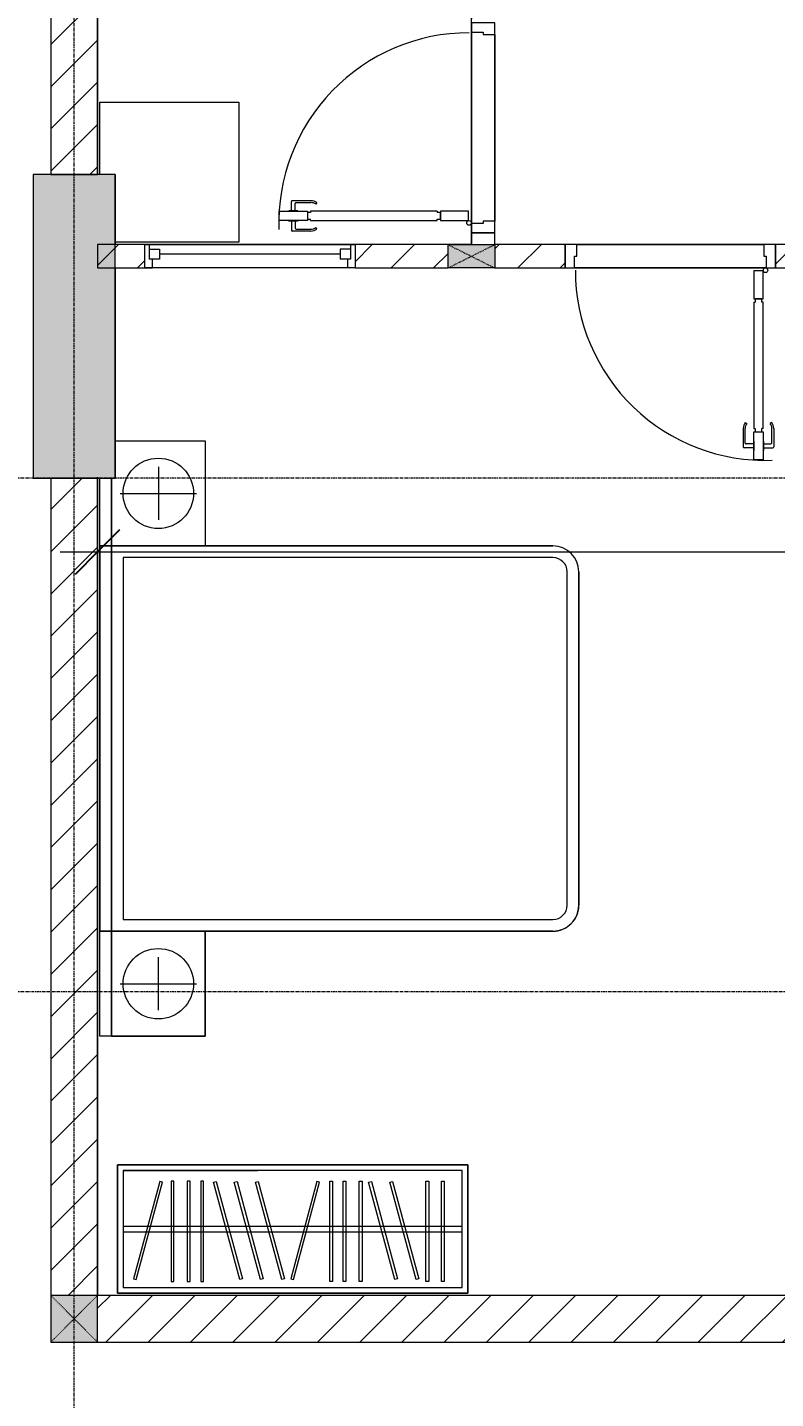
# Model space of a CAD drawing. Header units: millimetres. Extents: x 1591 to 239055, y -15958 to 83255.
# Drawn here: x 179232 to 182434, y 35296 to 41167 of the extents above; entities that cross this region are included whole.
import ezdxf

# ---------------------------------------------------------------- set-up
doc = ezdxf.new("R2010")
doc.units = ezdxf.units.MM
doc.linetypes.add('Dash', pattern=[6, 3, -3])
doc.linetypes.add('Grid Line', pattern=[22.225, 12.7, -3.175, 3.175, -3.175])
for name, color, linetype, lineweight in [('0-1', 250, 'Continuous', 5), ('A-ANNO-DIMS', 211, 'Continuous', 9), ('A-ANNO-DIMS-160', 211, 'Continuous', 9), ('A-DETL-GENF-1', 9, 'Continuous', 9), ('A-DOOR-1', 254, 'Continuous', 9), ('A-DOOR-2', 9, 'Continuous', 9), ('A-FLOR-1', 7, 'Continuous', 9), ('A-FLOR-2', 9, 'Continuous', 9), ('A-GLAZ-1', 254, 'Continuous', 9), ('A-GLAZ-2', 9, 'Continuous', 9), ('A-WALL-1', 253, 'Continuous', 18), ('A-WALL-2', 9, 'Continuous', 9), ('A-WALL-3', 113, 'Continuous', 18), ('A-WALL-PATT-1', 10, 'Continuous', 9), ('A-WALL-PATT-2', 111, 'Continuous', 9), ('G-IMPT-1', 254, 'Continuous', 9), ('I-FURN-1', 254, 'Continuous', 9), ('S-COLS', 52, 'Continuous', 9), ('S-COLS-1', 52, 'Continuous', 5), ('S-COLS-2', 250, 'Continuous', 18), ('S-COLS-3', 254, 'Continuous', 9), ('S-COLS-4', 253, 'Continuous', 18), ('S-COLS-5', 52, 'Continuous', 18), ('S-COLS-HDLN', 52, 'Dash', 9), ('S-COLS-HDLN-1', 9, 'Dash', 9), ('S-GRID-1', 1, 'Grid Line', 9)]:
    doc.layers.add(name, color=color, linetype=linetype, lineweight=lineweight)
doc.styles.add('UTM Avo', font='UTM Avo.ttf', dxfattribs={"width": 0.9, "height": 400})
doc.dimstyles.new('1_Dim_chi_tiet_2_5', dxfattribs={"dimscale": 304.8, "dimtxt": 399.720379, "dimasz": 0.629921, "dimexe": 0.524934, "dimexo": 0.0625, "dimgap": 0.052493, "dimtad": 1, "dimdec": 0, "dimrnd": 5, "dimzin": 0, "dimdsep": 46, "dimtxsty": 'UTM Avo', "dimblk1": 'OBLIQUE', "dimblk2": 'OBLIQUE', "dimsah": 1, "dimcen": 0.09, "dimdle": 0.524934, "dimazin": 0, "dimtfac": 1, "dimtdec": 4, "dimtix": 1, "dimtmove": 0, "dimatfit": 3, "dimfxl": 1.049869, "dimfxlon": 1, "dimtvp": 1, "dimtolj": 1, "dimtzin": 0, "dimarcsym": 2})
pattern_1 = [(45, (0, 0), (-90.50967, 90.50967), [])]
pattern_2 = [(45, (95879.7, 0), (-90.50967, 90.50967), [])]

# ---------------------------------------------------------------- blocks, each defined once
blk = doc.blocks.new('NCV_TKTC_KET CAU_rvt-1-TKCS_MB TẦNG 6-8')
at = {"layer": 'S-COLS-1'}
blk.add_hatch(color=256, dxfattribs=at).paths.add_polyline_path([(83377.6, 39236.9), (83727.6, 39236.9), (83727.6, 40536.9), (83377.6, 40536.9)])
at = {"layer": 'A-FLOR-1'}
for p, q in [((85252.5, 41237), (85252.5, 40237.8)), ((85252.5, 40237.8), (83727.6, 40237.8))]:
    blk.add_line(p, q, dxfattribs=at)
at = {"layer": 'S-COLS-2'}
for p, q in [((83727.6, 40536.9), (83377.6, 40536.9)), ((83377.6, 40536.9), (83377.6, 39236.9)), ((83727.6, 39236.9), (83727.6, 40536.9)), ((83377.6, 39236.9), (83727.6, 39236.9))]:
    blk.add_line(p, q, dxfattribs=at)
blk = doc.blocks.new('DOOR_CW_01 CANH MO-PANEL KINH - DIW_01-900x2200-CỬA GỖ VÂN LAMINATE-553393-TKCS_MB TẦNG 6-8')
at = {"layer": 'A-DETL-GENF-1'}
for p, q in [((-399, 831.8), (-397, 831.8)), ((-399, 792.2), (-399, 831.8)), ((-397, 872), (-357, 872)), ((-397, 752), (-397, 872)), ((-397, 792.2), (-397, 831.8)), ((-357, 872), (-357, 752)), ((-357, 792.2), (-357, 831.8)), ((-355, 831.8), (-357, 831.8)), ((-355, 792.2), (-355, 831.8)), ((-442, 737), (-442, 816.5)), ((-399, 820.5), (-438, 820.5)), ((-434, 799.5), (-434, 737)), ((-399, 803.5), (-430, 803.5)), ((-397, 792.2), (-399, 792.2)), ((-357, 792.2), (-355, 792.2)), ((-355, 820.5), (-316, 820.5)), ((-355, 803.5), (-324, 803.5)), ((-320, 799.5), (-320, 737)), ((-312, 737), (-312, 816.5)), ((-433.9, 711.2), (-427.3, 715.8)), ((-357, 752), (-397, 752)), ((-397, 738), (-391, 738)), ((-397, 738), (-397, 196)), ((-363, 752), (-391, 752)), ((-391, 752), (-391, 738)), ((-363, 738), (-363, 752)), ((-357, 738), (-363, 738)), ((-357, 196), (-357, 738)), ((-320.1, 711.2), (-326.7, 715.8)), ((-397, 196), (-391, 196)), ((-357, 182), (-397, 182)), ((-397, 182), (-397, 62)), ((-391, 196), (-391, 182)), ((-391, 182), (-363, 182)), ((-357, 196), (-363, 196)), ((-363, 182), (-363, 196)), ((-357, 62), (-357, 182)), ((-397, 62), (-357, 62))]:
    blk.add_line(p, q, dxfattribs=at)
blk.add_circle((-407, 60), 10, dxfattribs=at)
for centre, radius, start, end in [((-407, 60), 814, 360, 92), ((-438, 816.5), 4, 90, 180), ((-430, 799.5), 4, 90, 180), ((-324, 799.5), 4, 360, 90), ((-316, 816.5), 4, 0, 90), ((-397, 737), 45, 180, 215), ((-397, 737), 37, 180, 215), ((-357, 737), 37, 325, 0), ((-357, 737), 45, 325, 0)]:
    blk.add_arc(centre, radius, start, end, dxfattribs=at)
at = {"layer": 'A-DOOR-2'}
for p, q in [((-410, 50), (-450, 50)), ((-450, 50), (-450, -50)), ((-410, 0), (-410, 50)), ((-400, 0), (-410, 0)), ((-407, 50), (-382, 50)), ((-400, -50), (-400, 0)), ((410, 0), (400, 0)), ((400, 0), (400, -50)), ((450, 50), (410, 50)), ((410, 50), (410, 0)), ((450, -50), (450, 50)), ((-450, -50), (-400, -50)), ((400, -50), (450, -50))]:
    blk.add_line(p, q, dxfattribs=at)
blk = doc.blocks.new('M_Fixed - 900 x 1400-901191-TKCS_MB TẦNG 6-8')
at = {"layer": 'A-GLAZ-2'}
for p, q in [((-450, 37), (-418, 37)), ((-431, -63), (-431, 0)), ((-431, 0), (-387, 0)), ((-418, 0), (-418, 37)), ((-387, -44), (-387, 0)), ((387, 0), (431, 0)), ((387, -44), (387, 0)), ((418, 0), (418, 37)), ((450, 37), (418, 37)), ((431, -63), (431, 0)), ((-431, -44), (-387, -44)), ((-387, -22), (387, -22)), ((431, -44), (387, -44)), ((-450, -63), (-431, -63)), ((448.9, -63), (431, -63))]:
    blk.add_line(p, q, dxfattribs=at)
blk = doc.blocks.new('GIUONG NGU-2TAB-1600x2000 - GIUONG NGU-2TAB-1600x2000-V97-TKCS_MB TẦNG 6-8')
at = {"layer": 'I-FURN-1'}
for p, q in [((569.6, 2050), (1997.1, 2050)), ((1997.1, 2050), (569.6, 2050)), ((1997.1, 2000), (569.6, 2000)), ((458.5, 50), (458.5, 1938.9)), ((458.5, 1938.9), (458.5, 50)), ((508.5, 1938.9), (508.5, 100)), ((2058.2, 100), (2058.2, 1938.9)), ((2108.2, 1938.9), (2108.2, 50)), ((2108.2, 50), (2108.2, 1938.9)), ((8.5, 64.9), (8.5, 450.3)), ((8.5, 450.3), (458.5, 450.3)), ((8.5, 450.3), (458.5, 450.3)), ((8.5, 64.9), (8.5, 450.3)), ((233.5, 86.8), (233.5, 413.5)), ((458.5, 450.3), (458.5, 50)), ((458.5, 450.3), (458.5, 50)), ((2108.2, 50), (2108.2, 450.3)), ((2108.2, 450.3), (2558.2, 450.3)), ((2108.2, 450.3), (2108.2, 50)), ((2558.2, 450.3), (2108.2, 450.3)), ((2333.2, 86.8), (2333.2, 413.5)), ((2558.2, 450.3), (2558.2, 50)), ((2558.2, 50), (2558.2, 450.3)), ((120.2, 250.2), (346.8, 250.2)), ((2446.5, 250.2), (2219.8, 250.2)), ((508.5, 100), (2058.2, 100)), ((458.5, 50), (168.3, 50)), ((168.3, 50), (458.5, 50)), ((458.5, 50), (168.3, 50)), ((458.5, 0), (168.3, 0)), ((2108.2, 50), (458.5, 50)), ((458.5, 50), (458.5, 0)), ((458.5, 0), (458.5, 50)), ((458.5, 50), (2108.2, 50)), ((458.5, 50), (2108.2, 50)), ((2108.2, 0), (458.5, 0)), ((458.5, 0), (2108.2, 0)), ((2558.2, 50), (2108.2, 50)), ((2108.2, 50), (2558.2, 50)), ((2108.2, 0), (2108.2, 50)), ((2108.2, 50), (2108.2, 0)), ((2108.2, 50), (2558.2, 50)), ((2558.2, 0), (2108.2, 0)), ((2558.2, 50), (2558.2, 0))]:
    blk.add_line(p, q, dxfattribs=at)
for centre in [(233.5, 250.2), (2333.2, 250.2)]:
    blk.add_circle(centre, 150.7, dxfattribs=at)
for centre, radius, start, end in [((569.6, 1938.9), 111.1, 90, 180), ((569.6, 1938.9), 111.1, 90, 180), ((569.6, 1938.9), 61.1, 90, 180), ((1997.1, 1938.9), 111.1, 0, 90), ((1997.1, 1938.9), 111.1, 360, 90), ((1997.1, 1938.9), 61.1, 360, 90)]:
    blk.add_arc(centre, radius, start, end, dxfattribs=at)
blk = doc.blocks.new('TU QUAN AO-SUITE ROOM_3 - TU QUAN AO-SUITE ROOM_3-901193-TKCS_MB TẦNG 6-8')
at = {"layer": 'I-FURN-1'}
for p, q in [((-550, 1500), (0, 1500)), ((-550, 0), (-550, 1500)), ((0, 1500), (-550, 1500)), ((-550, 1500), (-550, 0)), ((-24, 1476), (-526, 1476)), ((-526, 1476), (-526, 600)), ((-526, 1476), (-526, 24)), ((-287, 576), (-287, 1476)), ((-263, 576), (-263, 1476)), ((-24, 24), (-24, 1476)), ((0, 1500), (0, 0)), ((0, 0), (0, 1500)), ((-480.1, 1386.9), (-480.1, 1398.9)), ((-480.1, 1398.9), (-50.1, 1398.9)), ((-480.1, 1386.9), (-480.1, 1398.9)), ((-50.1, 1386.9), (-480.1, 1386.9)), ((-50.1, 1398.9), (-50.1, 1386.9)), ((-480.1, 1320.5), (-480.1, 1332.5)), ((-480.1, 1332.5), (-50.1, 1332.5)), ((-480.1, 1320.5), (-480.1, 1332.5)), ((-50.1, 1320.5), (-480.1, 1320.5)), ((-50.1, 1332.5), (-50.1, 1320.5)), ((-478.3, 1178.1), (-61.3, 1289.9)), ((-58.2, 1278.3), (-475.2, 1166.5)), ((-61.3, 1289.9), (-58.2, 1278.3)), ((-478.3, 1086.9), (-61.3, 1198.6)), ((-475.2, 1166.5), (-478.3, 1178.1)), ((-58.2, 1187.1), (-475.2, 1075.3)), ((-61.3, 1198.6), (-58.2, 1187.1)), ((-475.2, 1075.3), (-478.3, 1086.9)), ((-480.1, 1035.3), (-480.1, 1047.3)), ((-480.1, 1047.3), (-50.1, 1047.3)), ((-480.1, 1035.3), (-480.1, 1047.3)), ((-50.1, 1035.3), (-480.1, 1035.3)), ((-50.1, 1047.3), (-50.1, 1035.3)), ((-480.1, 965.8), (-480.1, 977.8)), ((-480.1, 977.8), (-50.1, 977.8)), ((-480.1, 965.8), (-480.1, 977.8)), ((-50.1, 965.8), (-480.1, 965.8)), ((-50.1, 977.8), (-50.1, 965.8)), ((-480.1, 908.6), (-480.1, 920.6)), ((-480.1, 920.6), (-50.1, 920.6)), ((-480.1, 908.6), (-480.1, 920.6)), ((-50.1, 908.6), (-480.1, 908.6)), ((-50.1, 920.6), (-50.1, 908.6)), ((-475.2, 865.5), (-478.3, 853.9)), ((-478.3, 853.9), (-61.3, 742.1)), ((-58.2, 753.7), (-475.2, 865.5)), ((-478.3, 603.1), (-61.3, 714.9)), ((-61.3, 742.1), (-58.2, 753.7)), ((-61.3, 714.9), (-58.2, 703.3)), ((-58.2, 703.3), (-475.2, 591.5)), ((-526, 24), (-526, 600)), ((-478.3, 511.9), (-61.3, 623.6)), ((-475.2, 591.5), (-478.3, 603.1)), ((-58.2, 612.1), (-475.2, 500.3)), ((-61.3, 623.6), (-58.2, 612.1)), ((-550, 24), (-550, 576)), ((-478.3, 423.1), (-61.3, 534.9)), ((-287, 24), (-287, 576)), ((-263, 24), (-263, 576)), ((-61.3, 534.9), (-58.2, 523.3)), ((-475.2, 500.3), (-478.3, 511.9)), ((-58.2, 523.3), (-475.2, 411.5)), ((-475.2, 411.5), (-478.3, 423.1)), ((-480.1, 368.4), (-480.1, 356.4)), ((-50.1, 368.4), (-480.1, 368.4)), ((-480.1, 356.4), (-50.1, 356.4)), ((-50.1, 356.4), (-50.1, 368.4)), ((-480.1, 311.2), (-480.1, 299.2)), ((-50.1, 311.2), (-480.1, 311.2)), ((-480.1, 299.2), (-50.1, 299.2)), ((-50.1, 299.2), (-50.1, 311.2)), ((-480.1, 241.7), (-480.1, 229.7)), ((-50.1, 241.7), (-480.1, 241.7)), ((-50.1, 229.7), (-50.1, 241.7)), ((-480.1, 229.7), (-50.1, 229.7)), ((-475.2, 192.7), (-478.3, 181.1)), ((-478.3, 181.1), (-61.3, 69.4)), ((-58.2, 80.9), (-475.2, 192.7)), ((-61.3, 69.4), (-58.2, 80.9)), ((-526, 24), (-24, 24)), ((0, 0), (-550, 0)), ((-550, 0), (0, 0))]:
    blk.add_line(p, q, dxfattribs=at)
blk = doc.blocks.new('MAY GIAT - MAY GIAT_dwg-V98-TKCS_MB TẦNG 6-8')
at = {"layer": 'G-IMPT-1'}
blk.add_line((315, 596.6), (5, 596.6), dxfattribs=at)
at = {"layer": 'G-IMPT-1', "flags": 128}
blk.add_lwpolyline([(5, 596.6), (5, 2.3), (605, 2.3), (605, 531.8)], dxfattribs=at)
blk = doc.blocks.new('MAY GIAT - MAY GIAT-V99-TKCS_MB TẦNG 6-8')
at = {"layer": 'I-FURN-1'}
for p, q in [((5, -2.3), (605, -2.3)), ((5, -596.6), (5, -2.3)), ((605, -2.3), (605, -531.8)), ((315, -596.6), (5, -596.6))]:
    blk.add_line(p, q, dxfattribs=at)
at = {"extrusion": (0, 0, -1), "zscale": -1, "rotation": 180}
blk.add_blockref('MAY GIAT - MAY GIAT_dwg-V98-TKCS_MB TẦNG 6-8', (0, 0), dxfattribs=at)
blk = doc.blocks.new('G1_SOF - BO TRU - 100x200-746114-TKCS_MB TẦNG 6-8')
at = {"layer": 'S-COLS'}
blk.add_hatch(color=256, dxfattribs=at).paths.add_polyline_path([(50, -100), (50, 100), (-50, 100), (-50, -100)])
at = {"layer": 'S-COLS-4'}
for p, q in [((-50, 100), (50, 100)), ((-50, -100), (-50, 100)), ((50, 100), (50, -100)), ((50, -100), (-50, -100))]:
    blk.add_line(p, q, dxfattribs=at)
at = {"layer": 'S-COLS-HDLN-1'}
for p, q in [((50, -100), (-50, 100)), ((-50, -100), (50, 100))]:
    blk.add_line(p, q, dxfattribs=at)
blk = doc.blocks.new('DOOR_CW_01 CANH MO-PANEL KINH - DIG_01-900x2200-CỬA NHÔM KÍNH-901226-TKCS_MB TẦNG 6-8')
at = {"layer": 'A-DETL-GENF-1'}
for p, q in [((-399, 831.8), (-397, 831.8)), ((-399, 792.2), (-399, 831.8)), ((-397, 872), (-357, 872)), ((-397, 752), (-397, 872)), ((-397, 792.2), (-397, 831.8)), ((-357, 872), (-357, 752)), ((-357, 792.2), (-357, 831.8)), ((-355, 831.8), (-357, 831.8)), ((-355, 792.2), (-355, 831.8)), ((-442, 737), (-442, 816.5)), ((-399, 820.5), (-438, 820.5)), ((-434, 799.5), (-434, 737)), ((-399, 803.5), (-430, 803.5)), ((-397, 792.2), (-399, 792.2)), ((-357, 792.2), (-355, 792.2)), ((-355, 820.5), (-316, 820.5)), ((-355, 803.5), (-324, 803.5)), ((-320, 799.5), (-320, 737)), ((-312, 737), (-312, 816.5)), ((-433.9, 711.2), (-427.3, 715.8)), ((-357, 752), (-397, 752)), ((-397, 738), (-391, 738)), ((-397, 738), (-397, 196)), ((-363, 752), (-391, 752)), ((-391, 752), (-391, 738)), ((-363, 738), (-363, 752)), ((-357, 738), (-363, 738)), ((-357, 196), (-357, 738)), ((-320.1, 711.2), (-326.7, 715.8)), ((-397, 196), (-391, 196)), ((-357, 182), (-397, 182)), ((-397, 182), (-397, 62)), ((-391, 196), (-391, 182)), ((-391, 182), (-363, 182)), ((-357, 196), (-363, 196)), ((-363, 182), (-363, 196)), ((-357, 62), (-357, 182)), ((-397, 62), (-357, 62))]:
    blk.add_line(p, q, dxfattribs=at)
blk.add_circle((-407, 60), 10, dxfattribs=at)
for centre, radius, start, end in [((-407, 60), 814, 360, 92), ((-438, 816.5), 4, 90, 180), ((-430, 799.5), 4, 90, 180), ((-324, 799.5), 4, 360, 90), ((-316, 816.5), 4, 0, 90), ((-397, 737), 45, 180, 215), ((-397, 737), 37, 180, 215), ((-357, 737), 37, 325, 0), ((-357, 737), 45, 325, 0)]:
    blk.add_arc(centre, radius, start, end, dxfattribs=at)
at = {"layer": 'A-DOOR-2'}
for p, q in [((-410, 50), (-450, 50)), ((-450, 50), (-450, -50)), ((-410, 0), (-410, 50)), ((-400, 0), (-410, 0)), ((-407, 50), (-382, 50)), ((-400, -50), (-400, 0)), ((410, 0), (400, 0)), ((400, 0), (400, -50)), ((450, 50), (410, 50)), ((410, 50), (410, 0)), ((450, -50), (450, 50)), ((-450, -50), (-400, -50)), ((400, -50), (450, -50))]:
    blk.add_line(p, q, dxfattribs=at)
blk = doc.blocks.new('NCV_TKTC_TANG 6 - 8_rvt-2-TKCS_MB TẦNG 6-8')
at = {"layer": 'A-WALL-PATT-1'}
h = blk.add_hatch(dxfattribs=at)
h.set_pattern_fill('FP_1', color=256, style=0, pattern_type=2)
h.set_pattern_definition(pattern_1)
h.paths.add_polyline_path([(85352.7, 40236.9), (85352.7, 40286.9), (85252.7, 40286.9), (85252.7, 40236.9)])
h.paths.add_polyline_path([(85352.7, 41186.9), (85352.7, 41236.9), (85252.7, 41236.9), (85252.7, 41186.9)])
h = blk.add_hatch(dxfattribs=at)
h.set_pattern_fill('FP_1', color=256, style=0, pattern_type=2)
h.set_pattern_definition(pattern_1)
h.paths.add_polyline_path([(83652.7, 40136.9), (83854.7, 40136.9), (83854.7, 40236.9), (83652.7, 40236.9)])
h.paths.add_polyline_path([(84754.7, 40136.9), (85152.7, 40136.9), (85152.7, 40236.9), (84754.7, 40236.9)])
h.paths.add_polyline_path([(85352.7, 40136.9), (85654.7, 40136.9), (85654.7, 40236.9), (85352.7, 40236.9), (85352.7, 40212.1)])
h.paths.add_polyline_path([(86652.7, 40136.9), (86854.3, 40136.9), (86854.3, 40236.9), (86554.7, 40236.9), (86554.7, 40136.9)])
h.paths.add_polyline_path([(87654.3, 40136.9), (88452.7, 40136.9), (88452.7, 40236.9), (87654.3, 40236.9)])
at = {"layer": 'A-FLOR-2'}
for p, q in [((83652.7, 43936.9), (83652.7, 40536.9)), ((85252.7, 41146.9), (85252.7, 40326.9)), ((85352.7, 41136.9), (85352.7, 40336.9)), ((85352.7, 40336.9), (85352.7, 41136.9)), ((83727.7, 40536.9), (83727.7, 40246.9)), ((83727.7, 40246.9), (83727.7, 40236.9)), ((85704.7, 40236.9), (86504.7, 40236.9)), ((86504.7, 40236.9), (85704.7, 40236.9)), ((83727.7, 40136.9), (83727.7, 39396.7)), ((86514.7, 40136.9), (85694.7, 40136.9)), ((85694.7, 40136.9), (86514.7, 40136.9)), ((83727.7, 39396.7), (83727.7, 39236.9)), ((83652.7, 39236.9), (83652.7, 35737.4))]:
    blk.add_line(p, q, dxfattribs=at)
at = {"layer": 'A-WALL-1'}
for p, q in [((85252.7, 40286.9), (85252.7, 40236.9)), ((85352.7, 40286.9), (85252.7, 40286.9)), ((85352.7, 40236.9), (85352.7, 40286.9)), ((83854.7, 40236.9), (83652.7, 40236.9)), ((83652.7, 40236.9), (83652.7, 40136.9)), ((83854.7, 40136.9), (83854.7, 40236.9)), ((85152.7, 40236.9), (84754.7, 40236.9)), ((84754.7, 40236.9), (84754.7, 40136.9)), ((85654.7, 40236.9), (85352.7, 40236.9)), ((85654.7, 40136.9), (85654.7, 40236.9)), ((86854.3, 40236.9), (86554.7, 40236.9)), ((86554.7, 40236.9), (86554.7, 40136.9)), ((83652.7, 40136.9), (83854.7, 40136.9)), ((84754.7, 40136.9), (85152.7, 40136.9)), ((85352.7, 40136.9), (85654.7, 40136.9)), ((86554.7, 40136.9), (86652.7, 40136.9))]:
    blk.add_line(p, q, dxfattribs=at)
at = {"layer": 'A-WALL-2'}
for p, q in [((85252.7, 40326.9), (85252.7, 41146.9)), ((85352.7, 41136.9), (85352.7, 40336.9)), ((83854.7, 40236.9), (84754.7, 40236.9)), ((85704.7, 40236.9), (86504.7, 40236.9)), ((84754.7, 40136.9), (83854.7, 40136.9)), ((86514.7, 40136.9), (85694.7, 40136.9))]:
    blk.add_line(p, q, dxfattribs=at)
at = {"layer": 'A-DOOR-1'}
for name, p, rotation in [('DOOR_CW_01 CANH MO-PANEL KINH - DIG_01-900x2200-CỬA NHÔM KÍNH-901226-TKCS_MB TẦNG 6-8', (85302.7, 40736.9), 90.0000000000011), ('DOOR_CW_01 CANH MO-PANEL KINH - DIW_01-900x2200-CỬA GỖ VÂN LAMINATE-553393-TKCS_MB TẦNG 6-8', (86104.7, 40186.9), 180)]:
    blk.add_blockref(name, p, dxfattribs=dict(at, rotation=rotation))
at = {"layer": 'A-GLAZ-1', "rotation": 180}
blk.add_blockref('M_Fixed - 900 x 1400-901191-TKCS_MB TẦNG 6-8', (84304.7, 40173.9), dxfattribs=at)
at = {"layer": 'I-FURN-1'}
for name, p, rotation in [('MAY GIAT - MAY GIAT-V99-TKCS_MB TẦNG 6-8', (84259.4, 40851.9), 270.0000000000002), ('GIUONG NGU-2TAB-1600x2000 - GIUONG NGU-2TAB-1600x2000-V97-TKCS_MB TẦNG 6-8', (83662.7, 39405.2), 269.9999999999995), ('TU QUAN AO-SUITE ROOM_3 - TU QUAN AO-SUITE ROOM_3-901193-TKCS_MB TẦNG 6-8', (83737.7, 35746.9), 270.0000000000003)]:
    blk.add_blockref(name, p, dxfattribs=dict(at, rotation=rotation))
at = {"layer": 'S-COLS-3', "rotation": 270.0000000000007}
blk.add_blockref('G1_SOF - BO TRU - 100x200-746114-TKCS_MB TẦNG 6-8', (85252.7, 40186.9), dxfattribs=at)
blk = doc.blocks.new('G1_SOF - BO TRU - 200x200-3056268-TKCS_MB TẦNG 6-8')
at = {"layer": 'S-COLS'}
blk.add_hatch(color=256, dxfattribs=at).paths.add_polyline_path([(100, -100), (100, 100), (-100, 100), (-100, -100)])
at = {"layer": 'S-COLS-5'}
for p, q in [((100, 100), (-100, 100)), ((-100, 100), (-100, -100)), ((100, -100), (100, 100)), ((-100, -100), (100, -100))]:
    blk.add_line(p, q, dxfattribs=at)
at = {"layer": 'S-COLS-HDLN'}
for p, q in [((100, 100), (-100, -100)), ((-100, 100), (100, -100))]:
    blk.add_line(p, q, dxfattribs=at)
blk = doc.blocks.new('DIMBLOCK108-TKCS_MB TẦNG 6-8')
at = {"layer": 'A-ANNO-DIMS-160'}
for p, q in [((179532.3, 39240.8), (179532.3, 38760.8)), ((179532.3, 38920.8), (179532.3, 39240.8)), ((187532.3, 39240.8), (187532.3, 38760.8)), ((187532.3, 38920.8), (187532.3, 39240.8)), ((179372.3, 38920.8), (187692.3, 38920.8))]:
    blk.add_line(p, q, dxfattribs=at)
at = {"layer": 'A-ANNO-DIMS-160', "lineweight": 25}
for p, q in [((179532.3, 38920.8), (179628.3, 39016.8)), ((187532.3, 38920.8), (187628.3, 39016.8)), ((179532.3, 38920.8), (179436.3, 38824.8)), ((187532.3, 38920.8), (187436.3, 38824.8))]:
    blk.add_line(p, q, dxfattribs=at)
at = {"layer": 'A-ANNO-DIMS-160', "color": 0, "insert": (182984.5, 39440.4), "char_height": 400, "width": 1314.636, "attachment_point": 1, "line_spacing_factor": 1.110334, "style": 'UTM Avo'}
blk.add_mtext('8000', dxfattribs=at)
blk = doc.blocks.new('_Oblique')
at = {"color": 0, "linetype": 'ByBlock', "lineweight": -2}
blk.add_line((-0.5, -0.5), (0.5, 0.5), dxfattribs=at)

msp = doc.modelspace()

# ---------------------------------------------------------------- hatches: boundary and pattern name
at = {"layer": 'A-WALL-PATT-2'}
h = msp.add_hatch(dxfattribs=at)
h.set_pattern_fill('FP_1', color=256, style=0, pattern_type=2)
h.set_pattern_definition(pattern_2)
h.paths.add_polyline_path([(179332.3, 40536.9), (179532.3, 40536.9), (179532.3, 43936.9), (179332.3, 43936.9), (179332.3, 42667.4)])
h = msp.add_hatch(dxfattribs=at)
h.set_pattern_fill('FP_1', color=256, style=0, pattern_type=2)
h.set_pattern_definition(pattern_2)
h.paths.add_polyline_path([(179532.3, 35737.4), (179532.3, 39236.9), (179332.3, 39236.9), (179332.3, 35737.4), (179532.3, 35737.4)])
h = msp.add_hatch(dxfattribs=at)
h.set_pattern_fill('FP_1', color=256, style=0, pattern_type=2)
h.set_pattern_definition(pattern_2)
h.paths.add_polyline_path([(203932.3, 35537.4), (203932.3, 35737.4), (200292.3, 35737.4), (200292.3, 35537.4), (201966.2, 35537.4)])
h.paths.add_polyline_path([(198782.3, 35537.4), (200092.3, 35537.4), (200092.3, 35737.4), (198782.3, 35737.4)])
h.paths.add_polyline_path([(197692.3, 35537.4), (197692.3, 35737.4), (195932.3, 35737.4), (195932.3, 35537.4)])
h.paths.add_polyline_path([(195732.3, 35537.4), (195732.3, 35737.4), (190932.1, 35737.4), (190932.1, 35537.4), (195518.1, 35537.4)])
h.paths.add_polyline_path([(190682.1, 35537.4), (190732.1, 35537.4), (190732.1, 35737.4), (190582.3, 35737.4), (190582.3, 35537.4)])
h.paths.add_polyline_path([(189070, 35537.4), (189492.3, 35537.4), (189492.3, 35737.4), (187732.3, 35737.4), (187732.3, 35537.4)])
h.paths.add_polyline_path([(187532.3, 35537.4), (187532.3, 35737.4), (185772.3, 35737.4), (185772.3, 35537.4), (185846, 35537.4)])
h.paths.add_polyline_path([(182732, 35537.4), (184682.3, 35537.4), (184682.3, 35737.4), (182732, 35737.4), (182732, 35613.1)])
h.paths.add_polyline_path([(182532, 35537.4), (182532, 35737.4), (179532.3, 35737.4), (179532.3, 35537.4)])

# ---------------------------------------------------------------- linework, layer by layer
at = {"layer": 'A-WALL-3'}
for p, q in [((179332.3, 43936.9), (179332.3, 40536.9)), ((179532.3, 40536.9), (179532.3, 43936.9)), ((179332.3, 40536.9), (179532.3, 40536.9)), ((179532.3, 39236.9), (179332.3, 39236.9)), ((179332.3, 39236.9), (179332.3, 35737.4)), ((179532.3, 35737.4), (179532.3, 39236.9)), ((182532, 35737.4), (179532.3, 35737.4)), ((179532.3, 35537.4), (182532, 35537.4))]:
    msp.add_line(p, q, dxfattribs=at)
at = {"layer": 'S-GRID-1'}
for p, q in [((179432.3, 19149.4), (179432.3, 77012.5)), ((223800.6, 39236.9), (130306.5, 39236.9)), ((223800.6, 37036.9), (130306.5, 37036.9))]:
    msp.add_line(p, q, dxfattribs=at)

# ---------------------------------------------------------------- block references
at = {"layer": '0-1'}
for name in ['NCV_TKTC_KET CAU_rvt-1-TKCS_MB TẦNG 6-8', 'NCV_TKTC_TANG 6 - 8_rvt-2-TKCS_MB TẦNG 6-8']:
    msp.add_blockref(name, (95879.7, 0), dxfattribs=at)
at = {"layer": 'S-COLS'}
msp.add_blockref('G1_SOF - BO TRU - 200x200-3056268-TKCS_MB TẦNG 6-8', (179432.3, 35637.4), dxfattribs=at)

# ---------------------------------------------------------------- dimensions: what is measured, and where the dimension line sits
at = {"layer": 'A-ANNO-DIMS'}
dim = msp.add_linear_dim(base=(187532.3, 38920.8), p1=(179532.3, 39240.8), p2=(187532.3, 39240.8), dimstyle='1_Dim_chi_tiet_2_5', override={"dimpost": '<>', "dimfxl": 8000}, dxfattribs=at)
dim.commit()
dim.dimension.update_dxf_attribs({"geometry": 'DIMBLOCK108-TKCS_MB TẦNG 6-8', "text_midpoint": (183532.3, 39143.8)})

doc.saveas('drawing.dxf')
